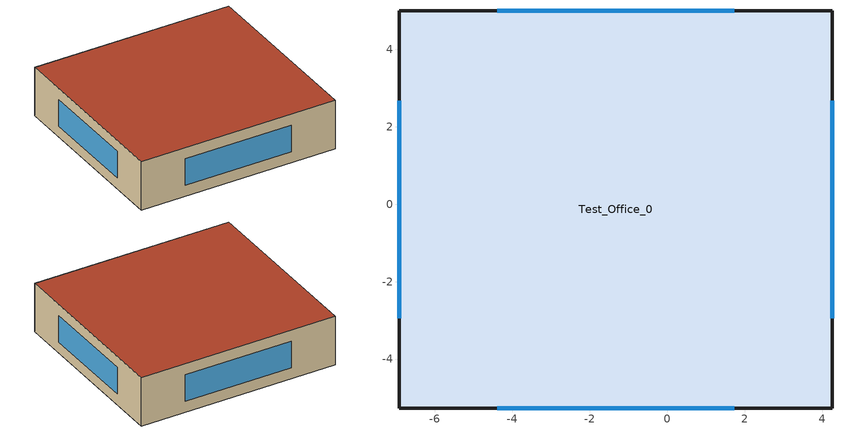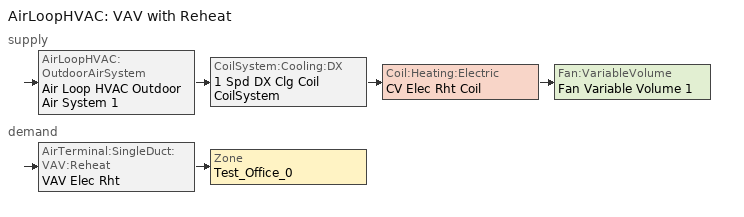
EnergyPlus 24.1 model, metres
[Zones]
Test_Office_0
 floor ground (Interior Floor): 4.26,-5.26 -6.91,-5.26 -6.91,4.99 4.26,4.99 z0
 wall outside (Exterior Wall): -6.91,-5.26 4.26,-5.26 4.26,4.99 -6.91,4.99 -6.91,-5.26 z0:2.81
 window (Exterior Window): -4.39,-5.26 1.73,-5.26 / 4.26,-2.95 4.26,2.67 / 1.73,4.99 -4.39,4.99 / -6.91,2.67 -6.91,-2.95 z0.64:2.17
 roof outside (Exterior Roof): -6.91,4.99 -6.91,-5.26 4.26,-5.26 4.26,4.99 z2.81
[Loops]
AirLoopHVAC 'VAV with Reheat'
 supply: AirLoopHVAC:OutdoorAirSystem 'Air Loop HVAC Outdoor Air System 1' > CoilSystem:Cooling:DX '1 Spd DX Clg Coil CoilSystem' > Coil:Heating:Electric 'CV Elec Rht Coil' > Fan:VariableVolume 'Fan Variable Volume 1'
 demand: AirTerminal:SingleDuct:VAV:Reheat 'VAV Elec Rht' > Zone 'Test_Office_0'
[Building]
Building 1: North Axis {deg}=0; Terrain=City; Solar Distribution=FullInteriorAndExteriorWithReflections
[Site:Location]
Shanghai: Latitude {deg}=31.4; Longitude {deg}=121.45; Time Zone {hr}=8; Elevation {m}=5.5
[SizingPeriod:DesignDay] Day of Month=21; Dry-Bulb Temperature Range Modifier Type=DefaultMultipliers; Barometric Pressure {Pa}=101289; Rain Indicator=No; Snow Indicator=No; Daylight Saving Time Indicator=No; Begin Environment Reset Mode=FullResetAtBeginEnvironment
Name | Month | Day Type | Maximum Dry-Bulb Temperature {C} | Daily Dry-Bulb Temperature Range {deltaC} | Humidity Condition Type | Wetbulb or DewPoint at Maximum Dry-Bulb {C} | Wind Speed {m/s} | Wind Direction {deg} | Solar Model Indicator | ASHRAE Clear Sky Optical Depth for Beam Irradiance (taub) | ASHRAE Clear Sky Optical Depth for Diffuse Irradiance (taud) | Enthalpy at Maximum Dry-Bulb {J/kg} | Sky Clearness
New York Laguardia Arpt Ann Clg .4% Condns DB=>MWB | 7 | SummerDesignDay | 33.5 | 7.7 | Wetbulb | 23.5 | 5.6 | 270 | ASHRAETau | 0.532 | 1.821
New York Laguardia Arpt Ann Clg .4% Condns DP=>MDB | 7 | SummerDesignDay | 27.2 | 7.7 | Dewpoint | 23.5 | 5.6 | 270 | ASHRAETau | 0.532 | 1.821
New York Laguardia Arpt Ann Clg .4% Condns Enth=>MDB | 7 | SummerDesignDay | 30.8 | 7.7 | Enthalpy |  | 5.6 | 270 | ASHRAETau | 0.532 | 1.821 | 76200
New York Laguardia Arpt Ann Clg .4% Condns WB=>MDB | 7 | SummerDesignDay | 30.7 | 7.7 | Wetbulb | 25.1 | 5.6 | 270 | ASHRAETau | 0.532 | 1.821
New York Laguardia Arpt Ann Htg 99.6% Condns DB | 1 | WinterDesignDay | -10.8 | 0 | Wetbulb | -10.8 | 7.5 | 320 | ASHRAEClearSky |  |  |  | 0
New York Laguardia Arpt Ann Htg Wind 99.6% Condns WS=>MCDB | 1 | WinterDesignDay | 0 | 0 | Wetbulb | 0 | 14.4 | 320 | ASHRAEClearSky |  |  |  | 0
New York Laguardia Arpt Ann Hum_n 99.6% Condns DP=>MCDB | 1 | WinterDesignDay | -9.3 | 0 | Dewpoint | -20.1 | 7.5 | 320 | ASHRAEClearSky |  |  |  | 0
[Material] Thermal Absorptance=0.9
Name | Roughness | Thickness {m} | Conductivity {W/m-K} | Density {kg/m3} | Specific Heat {J/kg-K} | Solar Absorptance | Visible Absorptance
F16 Acoustic tile | MediumSmooth | 0.0191 | 0.06 | 368 | 590 | 0.3 | 0.3
G01a 19mm gypsum board | MediumSmooth | 0.019 | 0.16 | 800 | 1090 | 0.4 | 0.4
I02 50mm insulation board | MediumRough | 0.0508 | 0.03 | 43 | 1210 | 0.7 | 0.7
M01 100mm brick | MediumRough | 0.1016 | 0.89 | 1920 | 790 | 0.7 | 0.7
M11 100mm lightweight concrete | MediumRough | 0.1016 | 0.53 | 1280 | 840 | 0.5 | 0.5
M15 200mm heavyweight concrete | MediumRough | 0.2032 | 1.95 | 2240 | 900 | 0.7 | 0.7
[Material:AirGap]
Name | Thermal Resistance {m2-K/W}
Material Air Gap 1 | 0.18
Material Air Gap 2 | 0.15
[WindowMaterial:Gas]
Air 13mm: Gas Type=Air; Thickness {m}=0.0127
[WindowMaterial:Glazing]
Clear 3mm: Optical Data Type=SpectralAverage; Thickness {m}=0.003; Solar Transmittance at Normal Incidence=0.837; Front Side Solar Reflectance at Normal Incidence=0.075; Back Side Solar Reflectance at Normal Incidence=0; Visible Transmittance at Normal Incidence=0.898; Front Side Visible Reflectance at Normal Incidence=0.081; Back Side Visible Reflectance at Normal Incidence=0; Infrared Transmittance at Normal Incidence=0; Front Side Infrared Hemispherical Emissivity=0.84; Back Side Infrared Hemispherical Emissivity=0.84; Conductivity {W/m-K}=0.9; Dirt Correction Factor for Solar and Visible Transmittance=1
[Construction]
Exterior Roof: M11 100mm lightweight concrete, Material Air Gap 1, F16 Acoustic tile
Exterior Wall: M01 100mm brick, M15 200mm heavyweight concrete, I02 50mm insulation board, Material Air Gap 2, G01a 19mm gypsum board
Exterior Window: Clear 3mm, Air 13mm, Clear 3mm
Interior Floor: F16 Acoustic tile, Material Air Gap 1, M11 100mm lightweight concrete
[Zone]
Test_Office_0: Multiplier=1; Part of Total Floor Area=Yes
[Space]
Test_Office_0_space: Zone=Test_Office_0; Space Type=Office:OpenOffice:Test_Office_0
[SpaceList]
Office:OpenOffice:Test_Office_0: Test_Office_0_space
[Lights]
Office:OpenOffice:Test_Office_0_LightsObject: Zone or ZoneList or Space or SpaceList=Office:OpenOffice:Test_Office_0; Schedule=Office Bldg Light; Design Level Calculation Method=Watts/Area; Watts per Floor Area {W/m2}=11.8404; Fraction Replaceable=1
[People]
Office:OpenOffice:Test_Office_0_PeopleObject: Zone or ZoneList or Space or SpaceList=Office:OpenOffice:Test_Office_0; Number of People Schedule=Medium Office Bldg Occ; Number of People Calculation Method=People/Area; People per Floor Area {person/m2}=0.0565108; Fraction Radiant=0.3; Activity Level Schedule=Medium Office Activity
[ElectricEquipment]
Test_Office_0_ElectricEquipmentObject: Zone or ZoneList or Space or SpaceList=Office:OpenOffice:Test_Office_0; Schedule=Medium Office Bldg Equip; Design Level Calculation Method=Watts/Area; Watts per Floor Area {W/m2}=7.64241
[ZoneInfiltration:DesignFlowRate]
Space Infiltration Design Flow Rate 1: Zone or ZoneList or Space or SpaceList=Office:OpenOffice:Test_Office_0; Schedule=Medium Office Infil Quarter On; Design Flow Rate Calculation Method=Flow/Area; Flow Rate per Floor Area {m3/s-m2}=0.000226568
[ZoneControl:Thermostat]
Test_Office_0 Thermostat: Zone or ZoneList=Test_Office_0; Control Type Schedule=Test_Office_0 Thermostat Schedule; Control 1=dualSetPtThermostatTest_Office_0; Temperature Difference Between Cutout And Setpoint {deltaC}=0
[ThermostatSetpoint:DualSetpoint]
dualSetPtThermostatTest_Office_0: Heating Setpoint Temperature Schedule=Medium Office HtgSetp; Cooling Setpoint Temperature Schedule=Medium Office ClgSetp
[AirTerminal:SingleDuct:VAV:Reheat]
VAV Elec Rht: Availability Schedule=Always On Discrete hvac_library; Maximum Air Flow Rate {m3/s}=Autosize; Zone Minimum Air Flow Input Method=Constant; Constant Minimum Air Flow Fraction=0.3; Fixed Minimum Air Flow Rate {m3/s}=0; Reheat Coil=VAV Elec Rht Coil; Maximum Hot Water or Steam Flow Rate {m3/s}=Autosize; Minimum Hot Water or Steam Flow Rate {m3/s}=0; Convergence Tolerance=0.001; Damper Heating Action=Normal; Maximum Flow per Zone Floor Area During Reheat {m3/s-m2}=Autocalculate; Maximum Flow Fraction During Reheat=Autocalculate; Maximum Reheat Air Temperature {C}=35
[Coil:Heating:Electric] Availability Schedule=Always On Discrete hvac_library; Efficiency=1; Nominal Capacity {W}=Autosize
VAV Elec Rht Coil; Changeover Bypass Elec Rht Coil; CV Elec Rht Coil
[Fan:VariableVolume] Fan Total Efficiency=0.6045; Maximum Flow Rate {m3/s}=AutoSize; Fan Power Minimum Flow Rate Input Method=FixedFlowRate; Fan Power Minimum Flow Fraction=0; Fan Power Minimum Air Flow Rate {m3/s}=0; Motor Efficiency=0.93; Motor In Airstream Fraction=1; Fan Power Coefficient 1=0.0407599; Fan Power Coefficient 2=0.088045; Fan Power Coefficient 3=-0.0729261; Fan Power Coefficient 4=0.94374; Fan Power Coefficient 5=0
Name | Availability Schedule | Pressure Rise {Pa}
Fan Coil with Var Fan Var Fluid Flow - Fan | Always On Discrete hvac_library | 1017.592
Fan Variable Volume 1 | Always On Discrete | 500
[Coil:Cooling:Water]
Fan Coil with Var Fan Var Fluid Flow - Cooling Coil: Availability Schedule=Always On Discrete hvac_library; Design Water Flow Rate {m3/s}=Autosize; Design Air Flow Rate {m3/s}=Autosize; Design Inlet Water Temperature {C}=Autosize; Design Inlet Air Temperature {C}=Autosize; Design Outlet Air Temperature {C}=Autosize; Design Inlet Air Humidity Ratio {kgWater/kgDryAir}=Autosize; Design Outlet Air Humidity Ratio {kgWater/kgDryAir}=Autosize; Type of Analysis=SimpleAnalysis; Heat Exchanger Configuration=CrossFlow
[Coil:Heating:Water]
Fan Coil with Var Fan Var Fluid Flow - Heating Coil: Availability Schedule=Always On Discrete hvac_library; U-Factor Times Area Value {W/K}=Autosize; Maximum Water Flow Rate {m3/s}=Autosize; Performance Input Method=UFactorTimesAreaAndDesignWaterFlowRate; Rated Capacity {W}=Autosize; Rated Inlet Water Temperature {C}=82.2; Rated Inlet Air Temperature {C}=16.6; Rated Outlet Water Temperature {C}=71.1; Rated Outlet Air Temperature {C}=32.2; Rated Ratio for Air and Water Convection=0.5
[ZoneHVAC:FourPipeFanCoil]
Fan Coil with Var Fan Var Fluid Flow: Availability Schedule=Always On Discrete hvac_library; Capacity Control Method=VariableFanVariableFlow; Maximum Supply Air Flow Rate {m3/s}=Autosize; Maximum Outdoor Air Flow Rate {m3/s}=Autosize; Supply Air Fan=Fan Coil with Var Fan Var Fluid Flow - Fan; Cooling Coil=Fan Coil with Var Fan Var Fluid Flow - Cooling Coil; Maximum Cold Water Flow Rate {m3/s}=Autosize; Heating Coil=Fan Coil with Var Fan Var Fluid Flow - Heating Coil; Maximum Hot Water Flow Rate {m3/s}=Autosize; Minimum Supply Air Temperature in Cooling Mode {C}=Autosize; Maximum Supply Air Temperature in Heating Mode {C}=Autosize
[Zone equipment]
Test_Office_0: VAV Elec Rht, Fan Coil with Var Fan Var Fluid Flow
[Sizing:Zone]
Test_Office_0: Zone Cooling Design Supply Air Temperature Input Method=SupplyAirTemperature; Zone Cooling Design Supply Air Temperature {C}=14; Zone Cooling Design Supply Air Temperature Difference {deltaC}=11.11; Zone Heating Design Supply Air Temperature Input Method=SupplyAirTemperature; Zone Heating Design Supply Air Temperature {C}=40; Zone Heating Design Supply Air Temperature Difference {deltaC}=11.11; Zone Cooling Design Supply Air Humidity Ratio {kgWater/kgDryAir}=0.0085; Zone Heating Design Supply Air Humidity Ratio {kgWater/kgDryAir}=0.008; Design Specification Outdoor Air Object=Test_Office_0 DSOA Space List; Cooling Design Air Flow Method=DesignDay; Cooling Design Air Flow Rate {m3/s}=0; Cooling Minimum Air Flow per Zone Floor Area {m3/s-m2}=0.000762; Cooling Minimum Air Flow {m3/s}=0; Cooling Minimum Air Flow Fraction=0; Heating Design Air Flow Method=DesignDay; Heating Design Air Flow Rate {m3/s}=0; Heating Maximum Air Flow per Zone Floor Area {m3/s-m2}=0.002032; Heating Maximum Air Flow {m3/s}=0.141576; Heating Maximum Air Flow Fraction=0.3; Account for Dedicated Outdoor Air System=No; Zone Load Sizing Method=Sensible Load Only No Latent Load; Zone Latent Cooling Design Supply Air Humidity Ratio Input Method=HumidityRatioDifference; Zone Cooling Design Supply Air Humidity Ratio Difference {kgWater/kgDryAir}=0.005; Zone Latent Heating Design Supply Air Humidity Ratio Input Method=HumidityRatioDifference; Zone Humidification Design Supply Air Humidity Ratio Difference {kgWater/kgDryAir}=0.005
[Controller:MechanicalVentilation]
Controller Mechanical Ventilation 1: Availability Schedule=Always On Discrete; Demand Controlled Ventilation=No; System Outdoor Air Method=ZoneSum; Zone or ZoneList Name 1=Test_Office_0; Design Specification Outdoor Air Object Name 1=Test_Office_0_DSOA
[DesignSpecification:OutdoorAir]
Test_Office_0_DSOA: Outdoor Air Method=Sum; Outdoor Air Flow per Person {m3/s-person}=0.0023595; Outdoor Air Flow per Zone Floor Area {m3/s-m2}=0.000304801; Outdoor Air Flow per Zone {m3/s}=0; Outdoor Air Flow Air Changes per Hour {1/hr}=0
[DesignSpecification:OutdoorAir:SpaceList]
Test_Office_0 DSOA Space List: Space Name 1=Test_Office_0_space; Space Design Specification Outdoor Air Object Name 1=Test_Office_0_DSOA
[AirLoopHVAC]
VAV with Reheat: Design Supply Air Flow Rate {m3/s}=AutoSize; Design Return Air Flow Fraction of Supply Air Flow=1
[Sizing:System]
VAV with Reheat: Type of Load to Size On=Sensible; Design Outdoor Air Flow Rate {m3/s}=Autosize; Central Heating Maximum System Air Flow Ratio=0.3; Preheat Design Temperature {C}=7; Preheat Design Humidity Ratio {kgWater/kgDryAir}=0.008; Precool Design Temperature {C}=12.8; Precool Design Humidity Ratio {kgWater/kgDryAir}=0.008; Central Cooling Design Supply Air Temperature {C}=12.8; Central Heating Design Supply Air Temperature {C}=12.8; Type of Zone Sum to Use=NonCoincident; 100% Outdoor Air in Cooling=No; 100% Outdoor Air in Heating=No; Central Cooling Design Supply Air Humidity Ratio {kgWater/kgDryAir}=0.0085; Central Heating Design Supply Air Humidity Ratio {kgWater/kgDryAir}=0.008; Cooling Supply Air Flow Rate Method=DesignDay; Cooling Supply Air Flow Rate {m3/s}=0; Cooling Supply Air Flow Rate Per Floor Area {m3/s-m2}=0.00996765; Cooling Fraction of Autosized Cooling Supply Air Flow Rate=1; Cooling Supply Air Flow Rate Per Unit Cooling Capacity {m3/s-W}=3.94755e-05; Heating Supply Air Flow Rate Method=DesignDay; Heating Supply Air Flow Rate {m3/s}=0; Heating Supply Air Flow Rate Per Floor Area {m3/s-m2}=0.00996765; Heating Fraction of Autosized Heating Supply Air Flow Rate=1; Heating Fraction of Autosized Cooling Supply Air Flow Rate=1; Heating Supply Air Flow Rate Per Unit Heating Capacity {m3/s-W}=3.15882e-05; System Outdoor Air Method=ZoneSum; Zone Maximum Outdoor Air Fraction=1; Cooling Design Capacity Method=CoolingDesignCapacity; Cooling Design Capacity {W}=Autosize; Cooling Design Capacity Per Floor Area {W/m2}=234.7; Fraction of Autosized Cooling Design Capacity=1; Heating Design Capacity Method=HeatingDesignCapacity; Heating Design Capacity {W}=Autosize; Heating Design Capacity Per Floor Area {W/m2}=157; Fraction of Autosized Heating Design Capacity=1; Central Cooling Capacity Control Method=OnOff
[AvailabilityManager:NightCycle]
Availability Manager Night Cycle 1: Applicability Schedule=Always On Discrete; Fan Schedule=Always On Discrete; Control Type=StayOff; Thermostat Tolerance {deltaC}=1; Cycling Run Time Control Type=FixedRunTime; Cycling Run Time {s}=3600
[Controller:OutdoorAir]
Controller Outdoor Air 1: Minimum Outdoor Air Flow Rate {m3/s}=0; Maximum Outdoor Air Flow Rate {m3/s}=Autosize; Economizer Control Type=DifferentialDryBulb; Economizer Control Action Type=ModulateFlow; Economizer Maximum Limit Dry-Bulb Temperature {C}=28; Economizer Maximum Limit Enthalpy {J/kg}=64000; Economizer Minimum Limit Dry-Bulb Temperature {C}=-100; Lockout Type=NoLockout; Minimum Limit Type=FixedMinimum; Mechanical Ventilation Controller=Controller Mechanical Ventilation 1; High Humidity Control=No; Control High Indoor Humidity Based on Outdoor Humidity Ratio=Yes; Heat Recovery Bypass Control Type=BypassWhenWithinEconomizerLimits; Economizer Operation Staging=InterlockedWithMechanicalCooling
[AvailabilityManager:Scheduled]
Air Loop HVAC Outdoor Air System 1 Availability Manager: Schedule=Always On Discrete
[SetpointManager:MixedAir] Control Variable=Temperature
Node 65 OS Default SPM; Node 37 OS Default SPM; Node 9 OS Default SPM; Node 11 OS Default SPM; Node 10 OS Default SPM
[HeatExchanger:AirToAir:SensibleAndLatent]
Air-to-Air Plate HX: Availability Schedule=Always On Discrete hvac_library; Nominal Supply Air Flow Rate {m3/s}=Autosize; Sensible Effectiveness at 100% Heating Air Flow=0.76; Latent Effectiveness at 100% Heating Air Flow=0.68; Sensible Effectiveness at 100% Cooling Air Flow=0.76; Latent Effectiveness at 100% Cooling Air Flow=0.68; Nominal Electric Power {W}=0; Supply Air Outlet Temperature Control=Yes; Heat Exchanger Type=Plate; Frost Control Type=None; Threshold Temperature {C}=1.7; Economizer Lockout=Yes; Sensible Effectiveness of Heating Air Flow Curve=Air-to-Air Plate HX_SensHeatEff; Latent Effectiveness of Heating Air Flow Curve=Air-to-Air Plate HX_LatHeatEff; Sensible Effectiveness of Cooling Air Flow Curve=Air-to-Air Plate HX_SensCoolEff; Latent Effectiveness of Cooling Air Flow Curve=Air-to-Air Plate HX_LatCoolEff
[CoilSystem:Cooling:DX]
1 Spd DX Clg Coil CoilSystem: Availability Schedule=Always On Discrete hvac_library; Cooling Coil=1 Spd DX Clg Coil
[Coil:Cooling:DX:SingleSpeed]
1 Spd DX Clg Coil: Availability Schedule=Always On Discrete hvac_library; Gross Rated Total Cooling Capacity {W}=Autosize; Gross Rated Sensible Heat Ratio=Autosize; Gross Rated Cooling COP {W/W}=3; Rated Air Flow Rate {m3/s}=Autosize; Rated Evaporator Fan Power Per Volume Flow Rate 2017 {W/(m3/s)}=773.3; Rated Evaporator Fan Power Per Volume Flow Rate 2023 {W/(m3/s)}=934.4; Total Cooling Capacity Function of Temperature Curve=OS:Curve:Biquadratic 1; Total Cooling Capacity Function of Flow Fraction Curve=OS:Curve:Quadratic 1; Energy Input Ratio Function of Temperature Curve=OS:Curve:Biquadratic 2; Energy Input Ratio Function of Flow Fraction Curve=OS:Curve:Quadratic 2; Part Load Fraction Correlation Curve=OS:Curve:Quadratic 3; Minimum Outdoor Dry-Bulb Temperature for Compressor Operation {C}=-25; Nominal Time for Condensate Removal to Begin {s}=0; Ratio of Initial Moisture Evaporation Rate and Steady State Latent Capacity=0; Maximum Cycling Rate {cycles/hr}=0; Latent Capacity Time Constant {s}=0; Condenser Type=AirCooled; Evaporative Condenser Effectiveness=0; Evaporative Condenser Air Flow Rate {m3/s}=Autosize; Evaporative Condenser Pump Rated Power Consumption {W}=Autosize; Crankcase Heater Capacity {W}=0; Maximum Outdoor Dry-Bulb Temperature for Crankcase Heater Operation {C}=0; Basin Heater Capacity {W/K}=0; Basin Heater Setpoint Temperature {C}=10
[SetpointManager:Scheduled]
Setpoint Manager Scheduled 1: Control Variable=Temperature; Schedule=Deck_Temperature
[Schedule:Year]
Office Bldg Light: Schedule:Week:Daily {77782ce5-1a70-49a7-b72d-db0988271982}, 1, 1, 1, 3, Schedule:Week:Daily {1558189b-593c-4115-b061-465417357844}, 1, 4, 12, 31
Medium Office Bldg Occ: Schedule:Week:Daily {cc8d6e51-368d-451a-9b6a-4139d773ba0e}, 1, 1, 1, 3, Schedule:Week:Daily {ff233f80-dcaf-4b18-966b-1bf7394c094d}, 1, 4, 12, 31
Medium Office Activity: Schedule:Week:Daily {28c29561-b365-4a14-8672-9021b01eb02f}, 1, 1, 12, 31
Medium Office Bldg Equip: Schedule:Week:Daily {6e8d415d-8fa0-48d6-ac4d-d47d8b98405b}, 1, 1, 1, 3, Schedule:Week:Daily {2f904850-a863-4ee8-bc0d-29bfee0f8749}, 1, 4, 12, 31
Medium Office HtgSetp: Schedule:Week:Daily {ecb93216-4e3a-48b3-b436-2bda810a97af}, 1, 1, 1, 3, Schedule:Week:Daily {7658c4fb-bb29-427e-bf3f-5def4335bcf1}, 1, 4, 12, 31
Medium Office ClgSetp: Schedule:Week:Daily {8e0b014c-04b7-4e6c-a258-14b421fd36f8}, 1, 1, 1, 3, Schedule:Week:Daily {edd3bcc3-8268-4813-9843-1db4b5a04d2a}, 1, 4, 12, 31
Medium Office Infil Quarter On: Schedule:Week:Daily {10ec3e5a-5294-46cc-8ada-f12e209007b8}, 1, 1, 1, 3, Schedule:Week:Daily {20898e88-71dc-48a1-8bf4-30a1d78b98f6}, 1, 4, 12, 31
Deck_Temperature: Deck_Temperature Week Rule - Jan1-Dec31, 1, 1, 12, 31
[Schedule:Week:Daily]
Schedule:Week:Daily {77782ce5-1a70-49a7-b72d-db0988271982}: Office Bldg Light Default Schedule, Office Bldg Light Default Schedule, Office Bldg Light Default Schedule, Office Bldg Light Default Schedule, Office Bldg Light Default Schedule, Office Bldg Light Default Schedule, Office Bldg Light Rule 2 Day Schedule, Office Bldg Light Default Schedule, Office Bldg Light Summer Design Day, Office Bldg Light Winter Design Day, Office Bldg Light Default Schedule, Office Bldg Light Default Schedule
Schedule:Week:Daily {1558189b-593c-4115-b061-465417357844}: Office Bldg Light Rule 1 Day Schedule, Office Bldg Light Default Schedule, Office Bldg Light Default Schedule, Office Bldg Light Default Schedule, Office Bldg Light Default Schedule, Office Bldg Light Default Schedule, Office Bldg Light Rule 2 Day Schedule, Office Bldg Light Default Schedule, Office Bldg Light Summer Design Day, Office Bldg Light Winter Design Day, Office Bldg Light Default Schedule, Office Bldg Light Default Schedule
Schedule:Week:Daily {cc8d6e51-368d-451a-9b6a-4139d773ba0e}: Medium Office Bldg Occ Default Schedule, Medium Office Bldg Occ Default Schedule, Medium Office Bldg Occ Default Schedule, Medium Office Bldg Occ Default Schedule, Medium Office Bldg Occ Default Schedule, Medium Office Bldg Occ Default Schedule, Medium Office Bldg Occ Rule 2 Day Schedule, Medium Office Bldg Occ Default Schedule, Medium Office Bldg Occ Summer Design Day, Medium Office Bldg Occ Winter Design Day, Medium Office Bldg Occ Default Schedule, Medium Office Bldg Occ Default Schedule
Schedule:Week:Daily {ff233f80-dcaf-4b18-966b-1bf7394c094d}: Medium Office Bldg Occ Rule 1 Day Schedule, Medium Office Bldg Occ Default Schedule, Medium Office Bldg Occ Default Schedule, Medium Office Bldg Occ Default Schedule, Medium Office Bldg Occ Default Schedule, Medium Office Bldg Occ Default Schedule, Medium Office Bldg Occ Rule 2 Day Schedule, Medium Office Bldg Occ Default Schedule, Medium Office Bldg Occ Summer Design Day, Medium Office Bldg Occ Winter Design Day, Medium Office Bldg Occ Default Schedule, Medium Office Bldg Occ Default Schedule
Schedule:Week:Daily {28c29561-b365-4a14-8672-9021b01eb02f}: Medium Office Activity Default Schedule, Medium Office Activity Default Schedule, Medium Office Activity Default Schedule, Medium Office Activity Default Schedule, Medium Office Activity Default Schedule, Medium Office Activity Default Schedule, Medium Office Activity Default Schedule, Medium Office Activity Default Schedule, Medium Office Activity Summer Design Day, Medium Office Activity Winter Design Day, Medium Office Activity Default Schedule, Medium Office Activity Default Schedule
Schedule:Week:Daily {6e8d415d-8fa0-48d6-ac4d-d47d8b98405b}: Medium Office Bldg Equip Default Schedule, Medium Office Bldg Equip Default Schedule, Medium Office Bldg Equip Default Schedule, Medium Office Bldg Equip Default Schedule, Medium Office Bldg Equip Default Schedule, Medium Office Bldg Equip Default Schedule, Medium Office Bldg Equip Rule 2 Day Schedule, Medium Office Bldg Equip Default Schedule, Medium Office Bldg Equip Summer Design Day, Medium Office Bldg Equip Winter Design Day, Medium Office Bldg Equip Default Schedule, Medium Office Bldg Equip Default Schedule
Schedule:Week:Daily {2f904850-a863-4ee8-bc0d-29bfee0f8749}: Medium Office Bldg Equip Rule 1 Day Schedule, Medium Office Bldg Equip Default Schedule, Medium Office Bldg Equip Default Schedule, Medium Office Bldg Equip Default Schedule, Medium Office Bldg Equip Default Schedule, Medium Office Bldg Equip Default Schedule, Medium Office Bldg Equip Rule 2 Day Schedule, Medium Office Bldg Equip Default Schedule, Medium Office Bldg Equip Summer Design Day, Medium Office Bldg Equip Winter Design Day, Medium Office Bldg Equip Default Schedule, Medium Office Bldg Equip Default Schedule
Schedule:Week:Daily {ecb93216-4e3a-48b3-b436-2bda810a97af}: Medium Office HtgSetp Default Schedule, Medium Office HtgSetp Default Schedule, Medium Office HtgSetp Default Schedule, Medium Office HtgSetp Default Schedule, Medium Office HtgSetp Default Schedule, Medium Office HtgSetp Default Schedule, Medium Office HtgSetp Rule 2 Day Schedule, Medium Office HtgSetp Default Schedule, Medium Office HtgSetp Summer Design Day, Medium Office HtgSetp Winter Design Day, Medium Office HtgSetp Default Schedule, Medium Office HtgSetp Default Schedule
Schedule:Week:Daily {7658c4fb-bb29-427e-bf3f-5def4335bcf1}: Medium Office HtgSetp Rule 1 Day Schedule, Medium Office HtgSetp Default Schedule, Medium Office HtgSetp Default Schedule, Medium Office HtgSetp Default Schedule, Medium Office HtgSetp Default Schedule, Medium Office HtgSetp Default Schedule, Medium Office HtgSetp Rule 2 Day Schedule, Medium Office HtgSetp Default Schedule, Medium Office HtgSetp Summer Design Day, Medium Office HtgSetp Winter Design Day, Medium Office HtgSetp Default Schedule, Medium Office HtgSetp Default Schedule
Schedule:Week:Daily {8e0b014c-04b7-4e6c-a258-14b421fd36f8}: Medium Office ClgSetp Default Schedule, Medium Office ClgSetp Default Schedule, Medium Office ClgSetp Default Schedule, Medium Office ClgSetp Default Schedule, Medium Office ClgSetp Default Schedule, Medium Office ClgSetp Default Schedule, Medium Office ClgSetp Rule 2 Day Schedule, Medium Office ClgSetp Default Schedule, Medium Office ClgSetp Summer Design Day, Medium Office ClgSetp Winter Design Day, Medium Office ClgSetp Default Schedule, Medium Office ClgSetp Default Schedule
Schedule:Week:Daily {edd3bcc3-8268-4813-9843-1db4b5a04d2a}: Medium Office ClgSetp Rule 1 Day Schedule, Medium Office ClgSetp Default Schedule, Medium Office ClgSetp Default Schedule, Medium Office ClgSetp Default Schedule, Medium Office ClgSetp Default Schedule, Medium Office ClgSetp Default Schedule, Medium Office ClgSetp Rule 2 Day Schedule, Medium Office ClgSetp Default Schedule, Medium Office ClgSetp Summer Design Day, Medium Office ClgSetp Winter Design Day, Medium Office ClgSetp Default Schedule, Medium Office ClgSetp Default Schedule
Schedule:Week:Daily {10ec3e5a-5294-46cc-8ada-f12e209007b8}: Medium Office Infil Quarter On Default Schedule, Medium Office Infil Quarter On Default Schedule, Medium Office Infil Quarter On Default Schedule, Medium Office Infil Quarter On Default Schedule, Medium Office Infil Quarter On Default Schedule, Medium Office Infil Quarter On Default Schedule, Medium Office Infil Quarter On Rule 2 Day Schedule, Medium Office Infil Quarter On Default Schedule, Medium Office Infil Quarter On Summer Design Day, Medium Office Infil Quarter On Winter Design Day, Medium Office Infil Quarter On Default Schedule, Medium Office Infil Quarter On Default Schedule
Schedule:Week:Daily {20898e88-71dc-48a1-8bf4-30a1d78b98f6}: Medium Office Infil Quarter On Rule 1 Day Schedule, Medium Office Infil Quarter On Default Schedule, Medium Office Infil Quarter On Default Schedule, Medium Office Infil Quarter On Default Schedule, Medium Office Infil Quarter On Default Schedule, Medium Office Infil Quarter On Default Schedule, Medium Office Infil Quarter On Rule 2 Day Schedule, Medium Office Infil Quarter On Default Schedule, Medium Office Infil Quarter On Summer Design Day, Medium Office Infil Quarter On Winter Design Day, Medium Office Infil Quarter On Default Schedule, Medium Office Infil Quarter On Default Schedule
Deck_Temperature Week Rule - Jan1-Dec31: Deck_Temperature_Default, Deck_Temperature_Default, Deck_Temperature_Default, Deck_Temperature_Default, Deck_Temperature_Default, Deck_Temperature_Default, Deck_Temperature_Default, Deck_Temperature_Default, Deck_Temperature_Summer_Design_Day, Deck_Temperature_Winter_Design_Day, Deck_Temperature_Default, Deck_Temperature_Default
[Schedule:Day:Interval]
Office Bldg Light Default Schedule: No, 05:00, 0.05, 07:00, 0.1, 08:00, 0.3, 17:00, 0.9, 18:00, 0.7, 20:00, 0.5, 22:00, 0.3, 23:00, 0.1, 24:00, 0.05
Office Bldg Light Rule 2 Day Schedule: No, 06:00, 0.05, 08:00, 0.1, 14:00, 0.5, 17:00, 0.15, 24:00, 0.05
Office Bldg Light Summer Design Day; Medium Office Bldg Equip Summer Design Day; Medium Office Infil Quarter On Rule 1 Day Schedule: No, 24:00, 1
Office Bldg Light Winter Design Day; Medium Office Bldg Occ Winter Design Day; Medium Office Bldg Occ Rule 1 Day Schedule; Medium Office Bldg Equip Winter Design Day: No, 24:00, 0
Office Bldg Light Rule 1 Day Schedule: No, 24:00, 0.05
Medium Office Bldg Occ Default Schedule: No, 06:00, 0, 07:00, 0.1, 08:00, 0.2, 12:00, 0.95, 13:00, 0.5, 17:00, 0.95, 18:00, 0.7, 20:00, 0.4, 22:00, 0.1, 24:00, 0.05
Medium Office Bldg Occ Rule 2 Day Schedule: No, 06:00, 0, 08:00, 0.1, 14:00, 0.5, 17:00, 0.1, 24:00, 0
Medium Office Bldg Occ Summer Design Day: No, 06:00, 0, 22:00, 1, 24:00, 0.05
Medium Office Activity Default Schedule; Medium Office Activity Summer Design Day; Medium Office Activity Winter Design Day: No, 24:00, 120
Medium Office Bldg Equip Default Schedule: No, 08:00, 0.4, 12:00, 0.9, 13:00, 0.8, 17:00, 0.9, 18:00, 0.8, 20:00, 0.6, 22:00, 0.5, 24:00, 0.4
Medium Office Bldg Equip Rule 2 Day Schedule: No, 06:00, 0.3, 08:00, 0.4, 14:00, 0.5, 17:00, 0.35, 24:00, 0.3
Medium Office Bldg Equip Rule 1 Day Schedule: No, 24:00, 0.3
Medium Office HtgSetp Default Schedule: No, 06:00, 15.6, 22:00, 21, 24:00, 15.6
Medium Office HtgSetp Rule 2 Day Schedule: No, 06:00, 15.6, 18:00, 21, 24:00, 15.6
Medium Office HtgSetp Summer Design Day; Medium Office HtgSetp Rule 1 Day Schedule: No, 24:00, 15.6
Medium Office HtgSetp Winter Design Day: No, 24:00, 21
Medium Office ClgSetp Default Schedule; Medium Office ClgSetp Summer Design Day: No, 06:00, 26.7, 22:00, 24, 24:00, 26.7
Medium Office ClgSetp Rule 2 Day Schedule: No, 06:00, 26.7, 18:00, 24, 24:00, 26.7
Medium Office ClgSetp Winter Design Day; Medium Office ClgSetp Rule 1 Day Schedule: No, 24:00, 26.7
Deck_Temperature_Default; Deck_Temperature_Summer_Design_Day; Deck_Temperature_Winter_Design_Day: No, 24:00, 12.8
Medium Office Infil Quarter On Default Schedule; Medium Office Infil Quarter On Summer Design Day: No, 06:00, 1, 22:00, 0.25, 24:00, 1
Medium Office Infil Quarter On Rule 2 Day Schedule; Medium Office Infil Quarter On Winter Design Day: No, 06:00, 1, 18:00, 0.25, 24:00, 1
[Schedule:Compact]
Test_Office_0 Thermostat Schedule: Through: 12/31, For: AllDays, Until: 24:00, 4
[Schedule:Constant] Hourly Value=1
Always On Discrete hvac_library; Always On Discrete
[Table:Lookup]
Air-to-Air Plate HX_SensHeatEff: Air-to-Air Plate HX_SensHeatEff Independent Variable List, DivisorOnly, 0.76, 0, 10, Dimensionless, 0.81, 0.76
Air-to-Air Plate HX_LatHeatEff: Air-to-Air Plate HX_LatHeatEff Independent Variable List, DivisorOnly, 0.68, 0, 10, Dimensionless, 0.73, 0.68
Air-to-Air Plate HX_SensCoolEff: Air-to-Air Plate HX_SensCoolEff Independent Variable List, DivisorOnly, 0.76, 0, 10, Dimensionless, 0.81, 0.76
Air-to-Air Plate HX_LatCoolEff: Air-to-Air Plate HX_LatCoolEff Independent Variable List, DivisorOnly, 0.68, 0, 10, Dimensionless, 0.73, 0.68
[Table:IndependentVariableList]
Air-to-Air Plate HX_SensHeatEff Independent Variable List; Air-to-Air Plate HX_LatHeatEff Independent Variable List; Air-to-Air Plate HX_SensCoolEff Independent Variable List; Air-to-Air Plate HX_LatCoolEff Independent Variable List: Air-to-Air Plate HX_IndependentVariable
[Table:IndependentVariable]
Air-to-Air Plate HX_IndependentVariable: Linear, Linear, 0, 10, Dimensionless, 0.75, 1
[Curve:Biquadratic] Minimum Value of x {BasedOnField A2}=17; Maximum Value of x {BasedOnField A2}=22; Minimum Value of y {BasedOnField A3}=13; Maximum Value of y {BasedOnField A3}=46
Name | Coefficient1 Constant | Coefficient2 x | Coefficient3 x**2 | Coefficient4 y | Coefficient5 y**2 | Coefficient6 x*y
OS:Curve:Biquadratic 1 | 0.42415 | 0.04426 | -0.00042 | 0.00333 | -8e-05 | -0.00021
OS:Curve:Biquadratic 2 | 1.23649 | -0.02431 | 0.00057 | -0.01434 | 0.00063 | -0.00038
[Curve:Quadratic]
Name | Coefficient1 Constant | Coefficient2 x | Coefficient3 x**2 | Minimum Value of x {BasedOnField A2} | Maximum Value of x {BasedOnField A2}
OS:Curve:Quadratic 1 | 0.77136 | 0.34053 | -0.11088 | 0.75918 | 1.13877
OS:Curve:Quadratic 2 | 1.2055 | -0.32953 | 0.12308 | 0.75918 | 1.13877
OS:Curve:Quadratic 3 | 0.771 | 0.229 | 0 | 0 | 1
